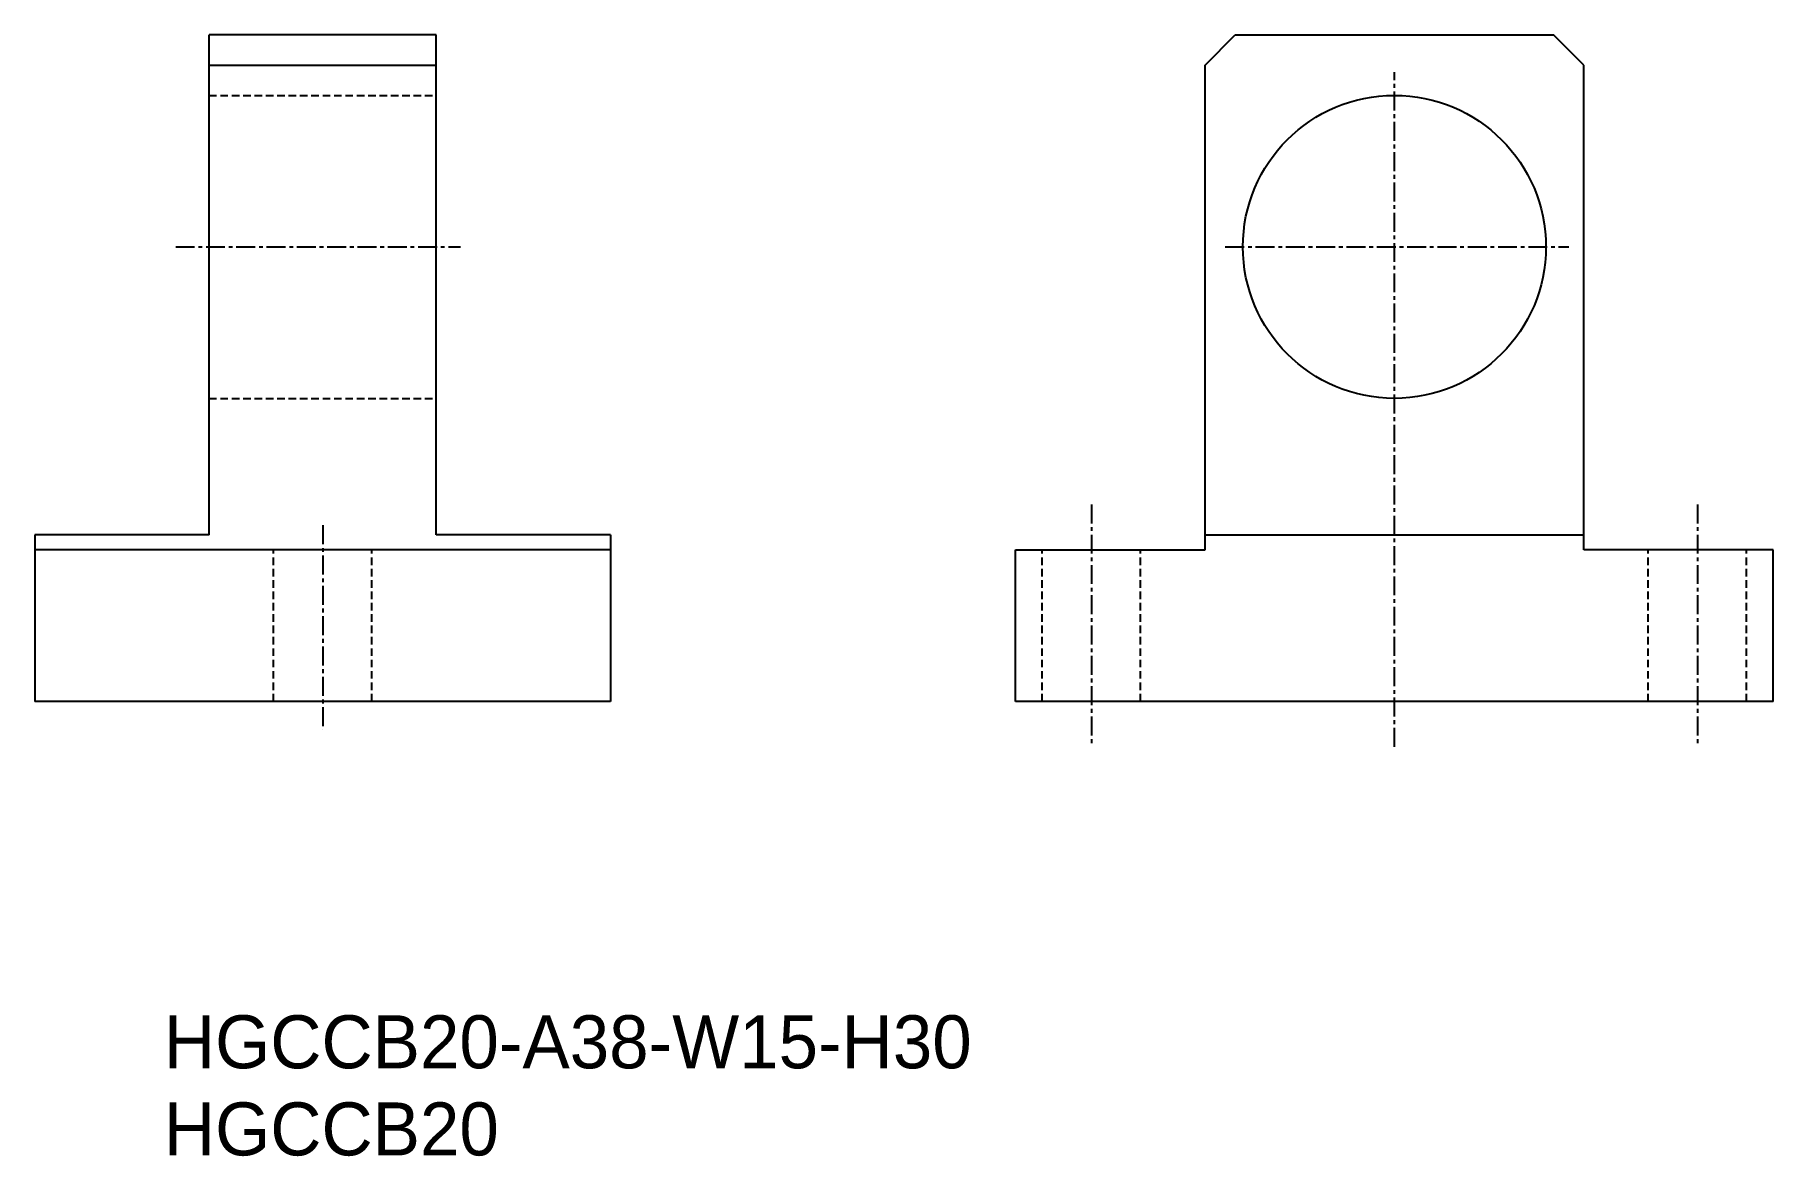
# Model space of a CAD drawing. Extents: x -8 to 107, y 0 to 74.
import ezdxf

# ---------------------------------------------------------------- set-up
doc = ezdxf.new("R2010")
doc.units = 0
doc.linetypes.add('CENTER', pattern=[2, 1.25, -0.25, 0.25, -0.25])
doc.linetypes.add('DASHED', pattern=[0.75, 0.5, -0.25])
doc.layers.get('0').update_dxf_attribs({"linetype": 'CONTINUOUS'})
doc.layers.add('CENTER', color=1, linetype='CENTER')

msp = doc.modelspace()

# ---------------------------------------------------------------- linework, layer by layer
at = {"color": 7, "linetype": 'CONTINUOUS'}
for p, q in [((3.43, 41.4), (3.43, 74.4)), ((18.43, 74.4), (3.43, 74.4)), ((18.43, 41.4), (18.43, 74.4)), ((69.17, 72.4), (71.17, 74.4)), ((71.17, 74.4), (92.17, 74.4)), ((94.17, 72.4), (92.17, 74.4)), ((3.43, 72.4), (3.43, 72.4)), ((3.43, 72.4), (18.43, 72.4)), ((69.17, 40.4), (69.17, 72.4)), ((94.17, 40.4), (94.17, 72.4)), ((3.43, 41.4), (-8.07, 41.4)), ((-8.07, 41.4), (-8.07, 30.4)), ((29.93, 41.4), (18.43, 41.4)), ((29.93, 41.4), (29.93, 30.4)), ((69.17, 41.4), (94.17, 41.4)), ((29.93, 40.4), (-8.07, 40.4)), ((56.67, 40.4), (69.17, 40.4)), ((56.67, 30.4), (56.67, 40.4)), ((106.67, 40.4), (94.17, 40.4)), ((106.67, 30.4), (106.67, 40.4)), ((29.93, 30.4), (-8.07, 30.4)), ((106.67, 30.4), (56.67, 30.4)), ((81.67, 30.4), (80.67, 30.4))]:
    msp.add_line(p, q, dxfattribs=at)
at = {"color": 3, "linetype": 'DASHED'}
for p, q in [((3.43, 70.4), (18.43, 70.4)), ((3.43, 50.4), (18.43, 50.4)), ((7.68, 30.4), (7.68, 40.4)), ((14.18, 30.4), (14.18, 40.4)), ((58.42, 30.4), (58.42, 40.4)), ((64.92, 30.4), (64.92, 40.4)), ((98.42, 30.4), (98.42, 40.4)), ((104.92, 30.4), (104.92, 40.4))]:
    msp.add_line(p, q, dxfattribs=at)
at = {"color": 7, "linetype": 'CONTINUOUS'}
msp.add_circle((81.67, 60.4), 10, dxfattribs=at)
at = {"layer": 'CENTER', "color": 1, "linetype": 'CENTER'}
for p, q in [((81.67, 27.4), (81.67, 71.94)), ((1.23, 60.4), (20.03, 60.4)), ((70.51, 60.4), (93.19, 60.4)), ((61.67, 43.4), (61.67, 27.4)), ((101.67, 43.4), (101.67, 27.4)), ((10.93, 42.02), (10.93, 28.52))]:
    msp.add_line(p, q, dxfattribs=at)

# ---------------------------------------------------------------- texts
at = {"color": 7, "linetype": 'CONTINUOUS'}
for s, p in [('HGCCB20-A38-W15-H30', (0.45, 6.18)), ('HGCCB20', (0.45, 0.43))]:
    msp.add_text(s, height=3.5, dxfattribs=at).set_placement(p)

doc.saveas('drawing.dxf')
